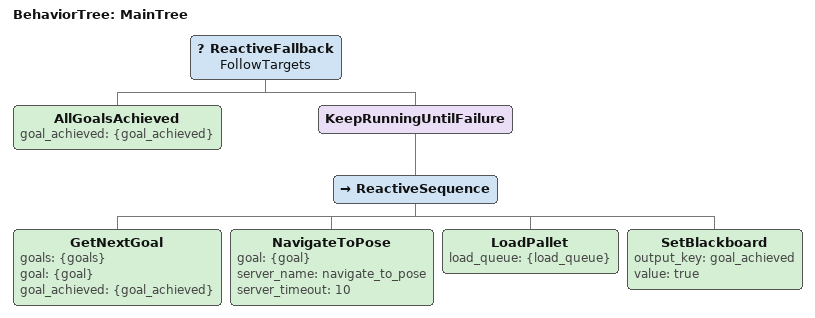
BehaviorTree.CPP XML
<!--
  This Behavior Tree processes each of the given waypoints with NavigateToPose.
-->
<root main_tree_to_execute="MainTree">
  <BehaviorTree ID="MainTree">
    <ReactiveFallback name="FollowTargets">
      <AllGoalsAchieved goal_achieved="{goal_achieved}"/>
      <KeepRunningUntilFailure>
        <ReactiveSequence>
          <GetNextGoal goals="{goals}" goal="{goal}" goal_achieved="{goal_achieved}"/>
          <NavigateToPose goal="{goal}" server_name="navigate_to_pose" server_timeout="10"/>
          <LoadPallet load_queue="{load_queue}"/>
          <SetBlackboard output_key="goal_achieved" value="true"/>
        </ReactiveSequence>
      </KeepRunningUntilFailure>
    </ReactiveFallback>
  </BehaviorTree>
</root>
